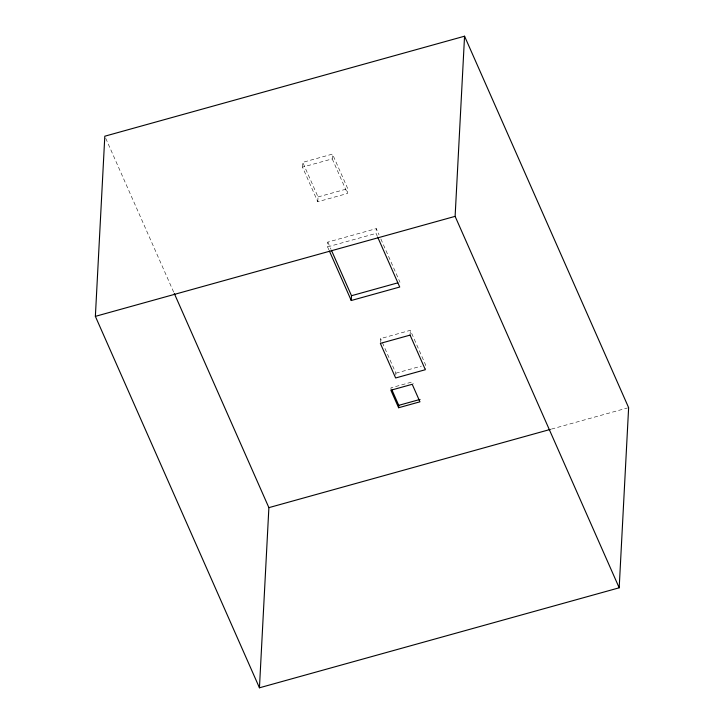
<?xml version="1.0" encoding="UTF-8"?>
<svg xmlns="http://www.w3.org/2000/svg" width="724" height="724" viewBox="0 0 724 724"><rect width="100%" height="100%" fill="white"/><g stroke="black" fill="none" stroke-linecap="round" stroke-linejoin="round"><path stroke-width="0.54" stroke-dasharray="3.62 2.71" d="M302.496 167.144L302.75 162.357L332.479 154.085L347.764 188.683L347.511 193.471L317.782 201.734L302.496 167.144L332.235 158.873L332.479 154.085M317.782 201.734L318.035 196.946L302.75 162.357M328.931 249.979L327.565 246.884L327.818 242.097L376.29 228.621L379.023 234.811M377.412 236.504L376.046 233.409L376.29 228.621M380.399 342.416L380.598 338.588L410.336 330.325L425.612 364.923L425.413 368.751M390.924 389.422L391.005 387.829L412.336 381.901L413.25 383.964M395.784 375.095L395.883 373.186L380.598 338.588M410.083 335.112L410.336 330.325M318.035 196.946L347.764 188.683M327.565 246.884L376.046 233.409M395.883 373.186L421.368 366.1M551.462 429.088L627.545 407.938M380.851 238.938L399.974 282.242M332.235 158.873L347.511 193.471M327.818 242.097L331.004 249.318M105.722 138.275L173.823 292.433"/><path stroke-width="1.09" d="M95.369 316.361L104.808 136.203L464.555 36.2L628.631 407.639L619.192 587.798L259.445 687.8L95.369 316.361L455.115 216.358L464.555 36.2M259.445 687.8L268.885 507.642L174.285 293.464M377.865 237.535L399.729 287.03L351.249 300.505L351.502 295.718L331.465 250.35M398.625 407.739L390.879 390.227L412.209 384.29L419.947 401.811L398.625 407.739L398.743 405.349L391.919 389.892M351.502 295.718L397.82 282.84M398.743 405.349L420.074 399.422M268.885 507.642L550.376 429.395M455.115 216.358L619.192 587.798M329.384 251.011L351.249 300.505M410.083 335.112L380.353 343.375L395.63 377.973L425.359 369.711L410.083 335.112"/></g></svg>
